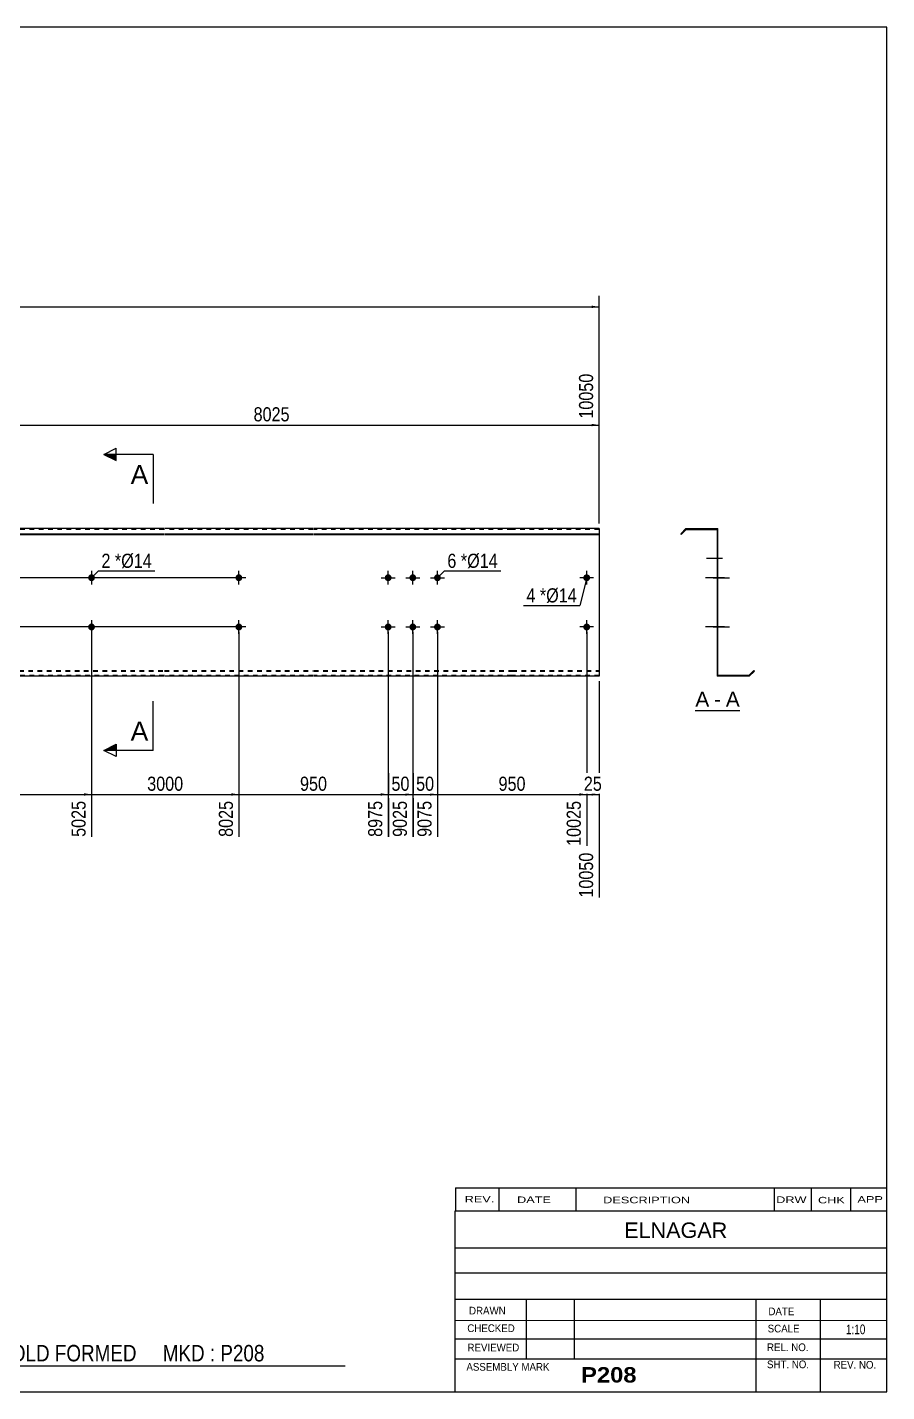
# Model space of a CAD drawing. Header units: millimetres. Extents: x -71 to 331, y -160 to 117.
# Drawn here: x 156.8 to 331.2, y -160.2 to 116.8 of the extents above; entities that cross this region are included whole.
import ezdxf

# ---------------------------------------------------------------- set-up
doc = ezdxf.new("R2010")
doc.units = ezdxf.units.MM
doc.linetypes.add('DXK_LINE_DOT1', pattern=[1.8814, 0.9407, -0.9407])
doc.styles.add('Arial', font='ARIAL.TTF', dxfattribs={"height": 0.2})
doc.styles.add('Arial Bold', font='ARIALBD.TTF', dxfattribs={"height": 0.2})
doc.styles.add('Arial Narrow', font='ARIALN.TTF', dxfattribs={"height": 0.2})

# ---------------------------------------------------------------- blocks, each defined once
blk = doc.blocks.new('Unknown-629085950-1876')
at = {"color": 5, "linetype": 'Continuous'}
for p, q in [((331.25, 116.75), (-68.75, 116.75)), ((-68.75, 116.75), (-68.75, -160.25)), ((331.25, -160.25), (331.25, 116.75)), ((-68.75, -160.25), (331.25, -160.25))]:
    blk.add_line(p, q, dxfattribs=at)
at = {"color": 174, "linetype": 'Continuous', "style": 'Arial'}
blk.add_text('Tekla structures', height=1.9102, rotation=90, dxfattribs=at).set_placement((-69.25, -159.75))
blk = doc.blocks.new('Unknown-629085950-12 - 1237')
at = {"color": 7, "linetype": 'Continuous'}
blk.add_line((292.4, -21.95), (301.43, -21.95), dxfattribs=at)
at = {"color": 0, "linetype": 'Continuous'}
blk.add_wipeout([(295.25, -21.2), (295.25, -18), (292.4, -18), (292.4, -21.2)], dxfattribs=at)
blk.add_wipeout([(297.63, -21.2), (297.63, -18), (296.21, -18), (296.21, -21.2)], dxfattribs=at)
at = {"color": 96, "linetype": 'Continuous', "style": 'Arial'}
blk.add_text('A', height=3.06, dxfattribs=at).set_placement((292.4, -21.2))
at = {"color": 0, "linetype": 'Continuous'}
blk.add_wipeout([(301.43, -21.2), (301.43, -18), (298.59, -18), (298.59, -21.2)], dxfattribs=at)
at = {"color": 96, "linetype": 'Continuous', "style": 'Arial'}
for s, p in [('A', (298.59, -21.2)), ('-', (296.21, -21.2))]:
    blk.add_text(s, height=3.06, dxfattribs=at).set_placement(p)
blk = doc.blocks.new('Part-629085950-1218 - 1203')
at = {"color": 2, "linetype": 'Continuous'}
for p, q in [((0, -15), (0, 15)), ((17.6, 15), (0, 15)), ((0, 13.94), (17.6, 13.94)), ((51.05, 15), (17.7, 15)), ((17.7, 13.94), (51.05, 13.94)), ((91.34, 15), (51.15, 15)), ((51.15, 13.94), (91.34, 13.94)), ((124.79, 15), (91.44, 15)), ((91.44, 13.94), (124.79, 13.94)), ((155.08, 15), (124.89, 15)), ((124.89, 13.94), (155.08, 13.94)), ((184.58, 15), (155.18, 15)), ((155.18, 13.94), (184.58, 13.94)), ((214.88, 15), (184.68, 15)), ((184.68, 13.94), (214.88, 13.94)), ((255.17, 15), (214.98, 15)), ((214.98, 13.94), (255.17, 13.94)), ((272.87, 15), (255.27, 15)), ((255.27, 13.94), (272.87, 13.94)), ((272.87, 15), (272.87, 13.94)), ((272.87, 13.94), (272.87, -15)), ((0, 13.81), (17.6, 13.81)), ((17.7, 13.81), (51.05, 13.81)), ((51.15, 13.81), (91.34, 13.81)), ((91.44, 13.81), (124.79, 13.81)), ((124.89, 13.81), (155.08, 13.81)), ((155.18, 13.81), (184.58, 13.81)), ((184.68, 13.81), (214.88, 13.81)), ((214.98, 13.81), (255.17, 13.81)), ((255.27, 13.81), (272.87, 13.81)), ((17.6, -15), (0, -15)), ((51.05, -15), (17.7, -15)), ((91.34, -15), (51.15, -15)), ((124.79, -15), (91.44, -15)), ((155.08, -15), (124.89, -15)), ((184.58, -15), (155.18, -15)), ((214.88, -15), (184.68, -15)), ((255.17, -15), (214.98, -15)), ((272.87, -15), (255.27, -15))]:
    blk.add_line(p, q, dxfattribs=at)
at = {"color": 7, "linetype": 'DXK_LINE_DOT1'}
for p, q in [((17.6, 14.82), (0, 14.82)), ((51.05, 14.82), (17.7, 14.82)), ((91.34, 14.82), (51.15, 14.82)), ((124.79, 14.82), (91.44, 14.82)), ((155.08, 14.82), (124.89, 14.82)), ((184.58, 14.82), (155.18, 14.82)), ((214.88, 14.82), (184.68, 14.82)), ((255.17, 14.82), (214.98, 14.82)), ((272.87, 14.82), (255.27, 14.82)), ((0, -13.81), (17.6, -13.81)), ((17.7, -13.81), (51.05, -13.81)), ((51.15, -13.81), (91.34, -13.81)), ((91.44, -13.81), (124.79, -13.81)), ((124.89, -13.81), (155.08, -13.81)), ((155.18, -13.81), (184.58, -13.81)), ((184.68, -13.81), (214.88, -13.81)), ((214.98, -13.81), (255.17, -13.81)), ((255.27, -13.81), (272.87, -13.81)), ((0, -13.94), (17.6, -13.94)), ((17.6, -14.82), (0, -14.82)), ((17.7, -13.94), (51.05, -13.94)), ((51.05, -14.82), (17.7, -14.82)), ((51.15, -13.94), (91.34, -13.94)), ((91.34, -14.82), (51.15, -14.82)), ((91.44, -13.94), (124.79, -13.94)), ((124.79, -14.82), (91.44, -14.82)), ((124.89, -13.94), (155.08, -13.94)), ((155.08, -14.82), (124.89, -14.82)), ((155.18, -13.94), (184.58, -13.94)), ((184.58, -14.82), (155.18, -14.82)), ((184.68, -13.94), (214.88, -13.94)), ((214.88, -14.82), (184.68, -14.82)), ((214.98, -13.94), (255.17, -13.94)), ((255.17, -14.82), (214.98, -14.82)), ((255.27, -13.94), (272.87, -13.94)), ((272.87, -14.82), (255.27, -14.82))]:
    blk.add_line(p, q, dxfattribs=at)
blk = doc.blocks.new('Bolt-629085950-1224 - 1203')
at = {"linetype": 'Continuous'}
for points in [[(229.38, 5, -1), (230.78, 5, -1)], [(234.38, 5, -1), (235.78, 5, -1)], [(239.38, 5, -1), (240.78, 5, -1)], [(229.38, -5, -1), (230.78, -5, -1)], [(234.38, -5, -1), (235.78, -5, -1)], [(239.38, -5, -1), (240.78, -5, -1)]]:
    blk.add_hatch(color=3, dxfattribs=at).paths.add_polyline_path(points)
at = {"color": 3, "linetype": 'Continuous'}
for p, q in [((230.08, 3.6), (230.08, 6.4)), ((235.08, 3.6), (235.08, 6.4)), ((240.08, 3.6), (240.08, 6.4)), ((228.68, 5), (231.48, 5)), ((233.68, 5), (236.48, 5)), ((238.68, 5), (241.48, 5)), ((228.68, -5), (231.48, -5)), ((230.08, -6.4), (230.08, -3.6)), ((233.68, -5), (236.48, -5)), ((235.08, -6.4), (235.08, -3.6)), ((238.68, -5), (241.48, -5)), ((240.08, -6.4), (240.08, -3.6))]:
    blk.add_line(p, q, dxfattribs=at)
blk = doc.blocks.new('Bolt-629085950-1225 - 1203')
at = {"linetype": 'Continuous'}
for points in [[(199.08, -5, -1), (200.48, -5, -1)], [(269.67, -5, -1), (271.07, -5, -1)]]:
    blk.add_hatch(color=3, dxfattribs=at).paths.add_polyline_path(points)
at = {"color": 3, "linetype": 'Continuous'}
for p, q in [((201.18, -5), (198.38, -5)), ((199.78, -6.4), (199.78, -3.6)), ((271.77, -5), (268.97, -5)), ((270.37, -6.4), (270.37, -3.6))]:
    blk.add_line(p, q, dxfattribs=at)
blk = doc.blocks.new('Bolt-629085950-1226 - 1203')
at = {"linetype": 'Continuous'}
for points in [[(199.08, 5, -1), (200.48, 5, -1)], [(269.67, 5, -1), (271.07, 5, -1)]]:
    blk.add_hatch(color=3, dxfattribs=at).paths.add_polyline_path(points)
at = {"color": 3, "linetype": 'Continuous'}
for p, q in [((199.78, 3.6), (199.78, 6.4)), ((270.37, 3.6), (270.37, 6.4)), ((201.18, 5), (198.38, 5)), ((271.77, 5), (268.97, 5))]:
    blk.add_line(p, q, dxfattribs=at)
blk = doc.blocks.new('Bolt-629085950-1227 - 1203')
at = {"linetype": 'Continuous'}
for points in [[(170.58, 5, -1), (169.18, 5, -1)], [(170.58, -5, -1), (169.18, -5, -1)]]:
    blk.add_hatch(color=3, dxfattribs=at).paths.add_polyline_path(points)
at = {"color": 3, "linetype": 'Continuous'}
for p, q in [((169.88, 6.4), (169.88, 3.6)), ((171.28, 5), (168.48, 5)), ((171.28, -5), (168.48, -5)), ((169.88, -3.6), (169.88, -6.4))]:
    blk.add_line(p, q, dxfattribs=at)
blk = doc.blocks.new('Bolt-629085950-1240 - 1237')
at = {"linetype": 'Continuous'}
for points in [[(296.83, 5.7), (296.83, 4.3), (297.01, 4.3), (297.01, 5.7)], [(296.83, 5.7), (296.83, 4.3), (297.01, 4.3), (297.01, 5.7)], [(296.83, 5.7), (296.83, 4.3), (297.01, 4.3), (297.01, 5.7)], [(296.83, -4.3), (296.83, -5.7), (297.01, -5.7), (297.01, -4.3)], [(296.83, -4.3), (296.83, -5.7), (297.01, -5.7), (297.01, -4.3)], [(296.83, -4.3), (296.83, -5.7), (297.01, -5.7), (297.01, -4.3)]]:
    blk.add_hatch(color=3, dxfattribs=at).paths.add_polyline_path(points)
at = {"color": 3, "linetype": 'Continuous'}
for p, q in [((297.01, 5.7), (296.83, 5.7)), ((297.01, 5.7), (296.83, 5.7)), ((297.01, 5.7), (296.83, 5.7)), ((298.31, 5), (294.51, 5)), ((298.31, 5), (294.51, 5)), ((298.31, 5), (294.51, 5)), ((297.01, 4.3), (296.83, 4.3)), ((297.01, 4.3), (296.83, 4.3)), ((297.01, 4.3), (296.83, 4.3)), ((298.31, -5), (294.51, -5)), ((298.31, -5), (294.51, -5)), ((298.31, -5), (294.51, -5)), ((297.01, -4.3), (296.83, -4.3)), ((297.01, -4.3), (296.83, -4.3)), ((297.01, -4.3), (296.83, -4.3)), ((297.01, -5.7), (296.83, -5.7)), ((297.01, -5.7), (296.83, -5.7)), ((297.01, -5.7), (296.83, -5.7))]:
    blk.add_line(p, q, dxfattribs=at)
blk = doc.blocks.new('Part-629085950-1239 - 1237')
at = {"color": 2, "linetype": 'Continuous'}
for p, q in [((290.51, 15), (289.45, 13.94)), ((289.45, 13.94), (289.57, 13.81)), ((289.57, 13.81), (290.58, 14.82)), ((290.51, 15), (297.01, 15)), ((290.58, 14.82), (296.83, 14.82)), ((296.83, 14.82), (296.83, -15)), ((297.01, -14.82), (297.01, 15)), ((304.26, -13.81), (303.25, -14.82)), ((304.39, -13.94), (304.26, -13.81)), ((303.33, -15), (296.83, -15)), ((303.25, -14.82), (297.01, -14.82)), ((303.33, -15), (304.39, -13.94))]:
    blk.add_line(p, q, dxfattribs=at)
blk = doc.blocks.new('Bolt-629085950-1241 - 1237')
at = {"linetype": 'Continuous'}
blk.add_hatch(color=3, dxfattribs=at).paths.add_polyline_path([(296.83, 9.58), (296.83, 8.18), (297.01, 8.18), (297.01, 9.58)])
at = {"color": 3, "linetype": 'Continuous'}
for p, q in [((297.96, 8.88), (294.66, 8.88)), ((297.01, 9.58), (296.83, 9.58)), ((297.01, 8.18), (296.83, 8.18))]:
    blk.add_line(p, q, dxfattribs=at)
blk = doc.blocks.new('Bolt-629085950-1242 - 1237')
at = {"linetype": 'Continuous'}
blk.add_hatch(color=3, dxfattribs=at).paths.add_polyline_path([(296.83, 9.58), (296.83, 8.18), (297.01, 8.18), (297.01, 9.58)])
at = {"color": 3, "linetype": 'Continuous'}
for p, q in [((297.96, 8.88), (294.66, 8.88)), ((297.01, 9.58), (296.83, 9.58)), ((297.01, 8.18), (296.83, 8.18))]:
    blk.add_line(p, q, dxfattribs=at)
blk = doc.blocks.new('Bolt-629085950-1243 - 1237')
at = {"linetype": 'Continuous'}
blk.add_hatch(color=3, dxfattribs=at).paths.add_polyline_path([(297.01, -5.7), (297.01, -4.3), (296.83, -4.3), (296.83, -5.7)])
at = {"color": 3, "linetype": 'Continuous'}
for p, q in [((297.01, -4.3), (296.83, -4.3)), ((297.81, -5), (296.83, -5)), ((297.01, -5.7), (296.83, -5.7))]:
    blk.add_line(p, q, dxfattribs=at)
blk = doc.blocks.new('Bolt-629085950-1244 - 1237')
at = {"linetype": 'Continuous'}
blk.add_hatch(color=3, dxfattribs=at).paths.add_polyline_path([(296.83, 5.7), (296.83, 4.3), (297.01, 4.3), (297.01, 5.7)])
at = {"color": 3, "linetype": 'Continuous'}
for p, q in [((297.01, 5.7), (296.83, 5.7)), ((297.96, 5), (294.66, 5)), ((297.01, 4.3), (296.83, 4.3))]:
    blk.add_line(p, q, dxfattribs=at)
blk = doc.blocks.new('Bolt-629085950-1245 - 1237')
at = {"linetype": 'Continuous'}
for points in [[(296.83, 5.7), (296.83, 4.3), (297.01, 4.3), (297.01, 5.7)], [(296.83, 5.7), (296.83, 4.3), (297.01, 4.3), (297.01, 5.7)], [(296.83, 5.7), (296.83, 4.3), (297.01, 4.3), (297.01, 5.7)], [(296.83, -4.3), (296.83, -5.7), (297.01, -5.7), (297.01, -4.3)], [(296.83, -4.3), (296.83, -5.7), (297.01, -5.7), (297.01, -4.3)], [(296.83, -4.3), (296.83, -5.7), (297.01, -5.7), (297.01, -4.3)]]:
    blk.add_hatch(color=3, dxfattribs=at).paths.add_polyline_path(points)
at = {"color": 3, "linetype": 'Continuous'}
for p, q in [((297.01, 5.7), (296.83, 5.7)), ((297.01, 5.7), (296.83, 5.7)), ((297.01, 5.7), (296.83, 5.7)), ((298.31, 5), (294.51, 5)), ((298.31, 5), (294.51, 5)), ((298.31, 5), (294.51, 5)), ((297.01, 4.3), (296.83, 4.3)), ((297.01, 4.3), (296.83, 4.3)), ((297.01, 4.3), (296.83, 4.3)), ((298.31, -5), (294.51, -5)), ((298.31, -5), (294.51, -5)), ((298.31, -5), (294.51, -5)), ((297.01, -4.3), (296.83, -4.3)), ((297.01, -4.3), (296.83, -4.3)), ((297.01, -4.3), (296.83, -4.3)), ((297.01, -5.7), (296.83, -5.7)), ((297.01, -5.7), (296.83, -5.7)), ((297.01, -5.7), (296.83, -5.7))]:
    blk.add_line(p, q, dxfattribs=at)
blk = doc.blocks.new('Bolt-629085950-1246 - 1237')
at = {"linetype": 'Continuous'}
blk.add_hatch(color=3, dxfattribs=at).paths.add_polyline_path([(296.83, -4.3), (296.83, -5.7), (297.01, -5.7), (297.01, -4.3)])
blk.add_hatch(color=3, dxfattribs=at).paths.add_polyline_path([(296.83, -4.3), (296.83, -5.7), (297.01, -5.7), (297.01, -4.3)])
at = {"color": 3, "linetype": 'Continuous'}
for p, q in [((296.03, -5), (299.33, -5)), ((296.03, -5), (299.33, -5)), ((296.83, -4.3), (297.01, -4.3)), ((296.83, -4.3), (297.01, -4.3)), ((296.83, -5.7), (297.01, -5.7)), ((296.83, -5.7), (297.01, -5.7))]:
    blk.add_line(p, q, dxfattribs=at)
blk = doc.blocks.new('Bolt-629085950-1247 - 1237')
at = {"linetype": 'Continuous'}
blk.add_hatch(color=3, dxfattribs=at).paths.add_polyline_path([(296.83, 5.7), (296.83, 4.3), (297.01, 4.3), (297.01, 5.7)])
blk.add_hatch(color=3, dxfattribs=at).paths.add_polyline_path([(296.83, 5.7), (296.83, 4.3), (297.01, 4.3), (297.01, 5.7)])
at = {"color": 3, "linetype": 'Continuous'}
for p, q in [((296.83, 5.7), (297.01, 5.7)), ((296.83, 5.7), (297.01, 5.7)), ((296.03, 5), (299.33, 5)), ((296.03, 5), (299.33, 5)), ((296.83, 4.3), (297.01, 4.3)), ((296.83, 4.3), (297.01, 4.3))]:
    blk.add_line(p, q, dxfattribs=at)
blk = doc.blocks.new('Bolt-629085950-1248 - 1237')
at = {"linetype": 'Continuous'}
for points in [[(297.01, 4.3), (297.01, 5.7), (296.83, 5.7), (296.83, 4.3)], [(297.01, -5.7), (297.01, -4.3), (296.83, -4.3), (296.83, -5.7)]]:
    blk.add_hatch(color=3, dxfattribs=at).paths.add_polyline_path(points)
at = {"color": 3, "linetype": 'Continuous'}
for p, q in [((297.01, 5.7), (296.83, 5.7)), ((297.01, 5), (294.83, 5)), ((297.01, 4.3), (296.83, 4.3)), ((297.01, -5), (294.83, -5)), ((297.01, -4.3), (296.83, -4.3)), ((297.01, -5.7), (296.83, -5.7))]:
    blk.add_line(p, q, dxfattribs=at)
blk = doc.blocks.new('Bolt-629085950-1249 - 1237')
at = {"linetype": 'Continuous'}
blk.add_hatch(color=3, dxfattribs=at).paths.add_polyline_path([(296.83, 5.7), (296.83, 4.3), (297.01, 4.3), (297.01, 5.7)])
at = {"color": 3, "linetype": 'Continuous'}
for p, q in [((297.01, 5.7), (296.83, 5.7)), ((297.96, 5), (294.66, 5)), ((297.01, 4.3), (296.83, 4.3))]:
    blk.add_line(p, q, dxfattribs=at)
blk = doc.blocks.new('Bolt-629085950-1250 - 1237')
at = {"linetype": 'Continuous'}
blk.add_hatch(color=3, dxfattribs=at).paths.add_polyline_path([(297.01, -5.7), (297.01, -4.3), (296.83, -4.3), (296.83, -5.7)])
at = {"color": 3, "linetype": 'Continuous'}
for p, q in [((297.01, -4.3), (296.83, -4.3)), ((297.81, -5), (296.83, -5)), ((297.01, -5.7), (296.83, -5.7))]:
    blk.add_line(p, q, dxfattribs=at)
blk = doc.blocks.new('Bolt-629085950-1251 - 1237')
at = {"linetype": 'Continuous'}
blk.add_hatch(color=3, dxfattribs=at).paths.add_polyline_path([(296.83, 5.7), (296.83, 4.3), (297.01, 4.3), (297.01, 5.7)])
blk.add_hatch(color=3, dxfattribs=at).paths.add_polyline_path([(296.83, 5.7), (296.83, 4.3), (297.01, 4.3), (297.01, 5.7)])
at = {"color": 3, "linetype": 'Continuous'}
for p, q in [((296.83, 5.7), (297.01, 5.7)), ((296.83, 5.7), (297.01, 5.7)), ((296.03, 5), (299.33, 5)), ((296.03, 5), (299.33, 5)), ((296.83, 4.3), (297.01, 4.3)), ((296.83, 4.3), (297.01, 4.3))]:
    blk.add_line(p, q, dxfattribs=at)
blk = doc.blocks.new('Bolt-629085950-1252 - 1237')
at = {"linetype": 'Continuous'}
blk.add_hatch(color=3, dxfattribs=at).paths.add_polyline_path([(296.83, -4.3), (296.83, -5.7), (297.01, -5.7), (297.01, -4.3)])
blk.add_hatch(color=3, dxfattribs=at).paths.add_polyline_path([(296.83, -4.3), (296.83, -5.7), (297.01, -5.7), (297.01, -4.3)])
at = {"color": 3, "linetype": 'Continuous'}
for p, q in [((296.03, -5), (299.33, -5)), ((296.03, -5), (299.33, -5)), ((296.83, -4.3), (297.01, -4.3)), ((296.83, -4.3), (297.01, -4.3)), ((296.83, -5.7), (297.01, -5.7)), ((296.83, -5.7), (297.01, -5.7))]:
    blk.add_line(p, q, dxfattribs=at)
blk = doc.blocks.new('StraightDimension-629085950-1348 - 1203')
at = {"linetype": 'Continuous'}
for points in [[(-12.25, 7.38), (-12, 8.88), (-11.75, 7.38)], [(-11.75, 6.5), (-12, 5), (-12.25, 6.5)]]:
    blk.add_hatch(color=7, dxfattribs=at).paths.add_polyline_path(points)
at = {"color": 7, "linetype": 'Continuous'}
for p, q in [((34.95, 8.88), (-14.25, 8.88)), ((-12, 5), (-12, 8.88)), ((198.78, 5), (-14.25, 5))]:
    blk.add_line(p, q, dxfattribs=at)
at = {"color": 0}
blk.add_wipeout([(-12.15, 9.37), (-16.35, 9.37), (-16.35, 4.51), (-12.15, 4.51)], dxfattribs=at)
at = {"color": 3, "style": 'Arial Narrow'}
blk.add_text('39', height=2.863, rotation=90.0002, dxfattribs=at).set_placement((-12.75, 5.11))
blk = doc.blocks.new('StraightDimension-629085950-1350 - 1203')
at = {"linetype": 'Continuous'}
for points in [[(-12.25, -6.5), (-12, -5), (-11.75, -6.5)], [(-11.75, -13.5), (-12, -15), (-12.25, -13.5)]]:
    blk.add_hatch(color=7, dxfattribs=at).paths.add_polyline_path(points)
at = {"color": 7, "linetype": 'Continuous'}
for p, q in [((198.78, -5), (-14.25, -5)), ((-12, -15), (-12, -5)), ((-1, -15), (-14.25, -15))]:
    blk.add_line(p, q, dxfattribs=at)
at = {"color": 0}
blk.add_wipeout([(-12.15, -6.66), (-16.35, -6.66), (-16.35, -13.34), (-12.15, -13.34)], dxfattribs=at)
at = {"color": 3, "style": 'Arial Narrow'}
blk.add_text('100', height=2.863, rotation=90.0002, dxfattribs=at).set_placement((-12.75, -12.74))
blk = doc.blocks.new('StraightDimension-629085950-1316 - 1203')
at = {"linetype": 'Continuous'}
blk.add_hatch(color=7, dxfattribs=at).paths.add_polyline_path([(268.87, -38.75), (270.37, -39), (268.87, -39.25)])
at = {"color": 7, "linetype": 'Continuous'}
for p, q in [((240.08, -6), (240.08, -47.61)), ((270.37, -6), (270.37, -49.44)), ((240.08, -39), (270.37, -39))]:
    blk.add_line(p, q, dxfattribs=at)
at = {"color": 0}
blk.add_wipeout([(258.56, -38.85), (258.56, -34.65), (251.88, -34.65), (251.88, -38.85)], dxfattribs=at)
at = {"color": 0, "linetype": 'Continuous'}
blk.add_wipeout([(269.77, -39.7), (265.57, -39.7), (265.57, -50.04), (269.77, -50.04)], dxfattribs=at)
at = {"color": 3, "style": 'Arial Narrow'}
blk.add_text('950', height=2.863, dxfattribs=at).set_placement((252.48, -38.25))
at = {"color": 3, "linetype": 'Continuous', "style": 'Arial Narrow'}
blk.add_text('10025', height=2.863, rotation=90.0002, dxfattribs=at).set_placement((269.17, -49.44))
blk = doc.blocks.new('StraightDimension-629085950-1349 - 1203')
at = {"linetype": 'Continuous'}
for points in [[(-12.25, 3.5), (-12, 5), (-11.75, 3.5)], [(-11.75, -3.5), (-12, -5), (-12.25, -3.5)]]:
    blk.add_hatch(color=7, dxfattribs=at).paths.add_polyline_path(points)
at = {"color": 7, "linetype": 'Continuous'}
for p, q in [((198.78, 5), (-14.25, 5)), ((-12, -5), (-12, 5)), ((198.78, -5), (-14.25, -5))]:
    blk.add_line(p, q, dxfattribs=at)
at = {"color": 0}
blk.add_wipeout([(-12.15, 3.34), (-16.35, 3.34), (-16.35, -3.34), (-12.15, -3.34)], dxfattribs=at)
at = {"color": 3, "style": 'Arial Narrow'}
blk.add_text('100', height=2.863, rotation=90.0002, dxfattribs=at).set_placement((-12.75, -2.74))
blk = doc.blocks.new('StraightDimension-629085950-1266 - 1203')
at = {"linetype": 'Continuous'}
blk.add_hatch(color=7, dxfattribs=at).paths.add_polyline_path([(271.37, 36.25), (272.87, 36), (271.37, 35.75)])
at = {"color": 7, "linetype": 'Continuous'}
for p, q in [((139.99, 6), (139.99, 44.61)), ((272.87, 16), (272.87, 46.44)), ((139.99, 36), (272.87, 36))]:
    blk.add_line(p, q, dxfattribs=at)
at = {"color": 0, "linetype": 'Continuous'}
blk.add_wipeout([(272.27, 47.04), (268.07, 47.04), (268.07, 36.7), (272.27, 36.7)], dxfattribs=at)
at = {"color": 0}
blk.add_wipeout([(210.68, 36.15), (210.68, 40.35), (202.17, 40.35), (202.17, 36.15)], dxfattribs=at)
at = {"color": 3, "linetype": 'Continuous', "style": 'Arial Narrow'}
blk.add_text('10050', height=2.863, rotation=90.0002, dxfattribs=at).set_placement((271.67, 37.3))
at = {"color": 3, "style": 'Arial Narrow'}
blk.add_text('8025', height=2.863, dxfattribs=at).set_placement((202.77, 36.75))
blk = doc.blocks.new('StraightDimension-629085950-1320 - 1203')
at = {"linetype": 'Continuous'}
blk.add_hatch(color=7, dxfattribs=at).paths.add_polyline_path([(198.28, -38.75), (199.78, -39), (198.28, -39.25)])
at = {"color": 7, "linetype": 'Continuous'}
for p, q in [((169.88, -6), (169.88, -47.61)), ((199.78, -6), (199.78, -47.61)), ((169.88, -39), (199.78, -39))]:
    blk.add_line(p, q, dxfattribs=at)
at = {"color": 0}
blk.add_wipeout([(189.09, -38.85), (189.09, -34.65), (180.58, -34.65), (180.58, -38.85)], dxfattribs=at)
at = {"color": 0, "linetype": 'Continuous'}
blk.add_wipeout([(199.18, -39.7), (194.98, -39.7), (194.98, -48.21), (199.18, -48.21)], dxfattribs=at)
at = {"color": 3, "style": 'Arial Narrow'}
blk.add_text('3000', height=2.863, dxfattribs=at).set_placement((181.18, -38.25))
at = {"color": 3, "linetype": 'Continuous', "style": 'Arial Narrow'}
blk.add_text('8025', height=2.863, rotation=90.0002, dxfattribs=at).set_placement((198.58, -47.61))
blk = doc.blocks.new('StraightDimension-629085950-1315 - 1203')
at = {"linetype": 'Continuous'}
blk.add_hatch(color=7, dxfattribs=at).paths.add_polyline_path([(271.37, -38.75), (272.87, -39), (271.37, -39.25)])
at = {"color": 7, "linetype": 'Continuous'}
for p, q in [((270.37, -6), (270.37, -49.44)), ((272.87, -16), (272.87, -59.94)), ((270.37, -39), (272.87, -39))]:
    blk.add_line(p, q, dxfattribs=at)
at = {"color": 0}
blk.add_wipeout([(274.05, -38.85), (274.05, -34.65), (269.19, -34.65), (269.19, -38.85)], dxfattribs=at)
at = {"color": 0, "linetype": 'Continuous'}
blk.add_wipeout([(272.27, -50.2), (268.07, -50.2), (268.07, -60.54), (272.27, -60.54)], dxfattribs=at)
at = {"color": 3, "style": 'Arial Narrow'}
blk.add_text('25', height=2.863, dxfattribs=at).set_placement((269.79, -38.25))
at = {"color": 3, "linetype": 'Continuous', "style": 'Arial Narrow'}
blk.add_text('10050', height=2.863, rotation=90.0002, dxfattribs=at).set_placement((271.67, -59.94))
blk = doc.blocks.new('StraightDimension-629085950-1317 - 1203')
at = {"linetype": 'Continuous'}
blk.add_hatch(color=7, dxfattribs=at).paths.add_polyline_path([(238.58, -38.75), (240.08, -39), (238.58, -39.25)])
at = {"color": 7, "linetype": 'Continuous'}
for p, q in [((235.08, -6), (235.08, -47.61)), ((240.08, -6), (240.08, -47.61)), ((235.08, -39), (240.08, -39))]:
    blk.add_line(p, q, dxfattribs=at)
at = {"color": 0}
blk.add_wipeout([(240, -38.85), (240, -34.65), (235.15, -34.65), (235.15, -38.85)], dxfattribs=at)
at = {"color": 3, "style": 'Arial Narrow'}
blk.add_text('50', height=2.863, dxfattribs=at).set_placement((235.75, -38.25))
at = {"color": 0, "linetype": 'Continuous'}
blk.add_wipeout([(239.48, -39.7), (235.28, -39.7), (235.28, -48.21), (239.48, -48.21)], dxfattribs=at)
at = {"color": 3, "linetype": 'Continuous', "style": 'Arial Narrow'}
blk.add_text('9075', height=2.863, rotation=90.0002, dxfattribs=at).set_placement((238.88, -47.61))
blk = doc.blocks.new('StraightDimension-629085950-1318 - 1203')
at = {"linetype": 'Continuous'}
blk.add_hatch(color=7, dxfattribs=at).paths.add_polyline_path([(233.58, -38.75), (235.08, -39), (233.58, -39.25)])
at = {"color": 7, "linetype": 'Continuous'}
for p, q in [((230.08, -6), (230.08, -47.61)), ((235.08, -6), (235.08, -47.61)), ((230.08, -39), (235.08, -39))]:
    blk.add_line(p, q, dxfattribs=at)
at = {"color": 0}
blk.add_wipeout([(235, -38.85), (235, -34.65), (230.15, -34.65), (230.15, -38.85)], dxfattribs=at)
at = {"color": 3, "style": 'Arial Narrow'}
blk.add_text('50', height=2.863, dxfattribs=at).set_placement((230.75, -38.25))
at = {"color": 0, "linetype": 'Continuous'}
blk.add_wipeout([(234.48, -39.7), (230.28, -39.7), (230.28, -48.21), (234.48, -48.21)], dxfattribs=at)
at = {"color": 3, "linetype": 'Continuous', "style": 'Arial Narrow'}
blk.add_text('9025', height=2.863, rotation=90.0002, dxfattribs=at).set_placement((233.88, -47.61))
blk = doc.blocks.new('StraightDimension-629085950-1319 - 1203')
at = {"linetype": 'Continuous'}
blk.add_hatch(color=7, dxfattribs=at).paths.add_polyline_path([(228.58, -38.75), (230.08, -39), (228.58, -39.25)])
at = {"color": 7, "linetype": 'Continuous'}
for p, q in [((199.78, -6), (199.78, -47.61)), ((230.08, -6), (230.08, -47.61)), ((199.78, -39), (230.08, -39))]:
    blk.add_line(p, q, dxfattribs=at)
at = {"color": 0}
blk.add_wipeout([(218.27, -38.85), (218.27, -34.65), (211.59, -34.65), (211.59, -38.85)], dxfattribs=at)
at = {"color": 0, "linetype": 'Continuous'}
blk.add_wipeout([(229.48, -39.7), (225.28, -39.7), (225.28, -48.21), (229.48, -48.21)], dxfattribs=at)
at = {"color": 3, "style": 'Arial Narrow'}
blk.add_text('950', height=2.863, dxfattribs=at).set_placement((212.19, -38.25))
at = {"color": 3, "linetype": 'Continuous', "style": 'Arial Narrow'}
blk.add_text('8975', height=2.863, rotation=90.0002, dxfattribs=at).set_placement((228.88, -47.61))
blk = doc.blocks.new('StraightDimension-629085950-1321 - 1203')
at = {"linetype": 'Continuous'}
blk.add_hatch(color=7, dxfattribs=at).paths.add_polyline_path([(168.38, -38.75), (169.88, -39), (168.38, -39.25)])
at = {"color": 7, "linetype": 'Continuous'}
for p, q in [((169.88, -6), (169.88, -47.61)), ((0, -16), (0, -42.13)), ((0, -39), (169.88, -39))]:
    blk.add_line(p, q, dxfattribs=at)
at = {"color": 0}
blk.add_wipeout([(89.2, -38.85), (89.2, -34.65), (80.69, -34.65), (80.69, -38.85)], dxfattribs=at)
at = {"color": 0, "linetype": 'Continuous'}
for points in [[(-0.6, -39.7), (-4.8, -39.7), (-4.8, -42.73), (-0.6, -42.73)], [(169.28, -39.7), (165.08, -39.7), (165.08, -48.21), (169.28, -48.21)]]:
    blk.add_wipeout(points, dxfattribs=at)
at = {"color": 3, "style": 'Arial Narrow'}
blk.add_text('5025', height=2.863, dxfattribs=at).set_placement((81.29, -38.25))
at = {"color": 3, "linetype": 'Continuous', "style": 'Arial Narrow'}
for s, height, p in [('0', 2.86, (-1.2, -42.13)), ('5025', 2.863, (168.68, -47.61))]:
    blk.add_text(s, height=height, rotation=90.0002, dxfattribs=at).set_placement(p)
blk = doc.blocks.new('StraightDimension-629085950-1377 - 1203')
at = {"linetype": 'Continuous'}
for points in [[(1.5, 59.75), (0, 60), (1.5, 60.25)], [(271.37, 60.25), (272.87, 60), (271.37, 59.75)]]:
    blk.add_hatch(color=7, dxfattribs=at).paths.add_polyline_path(points)
at = {"color": 7, "linetype": 'Continuous'}
for p, q in [((0, 16), (0, 62.25)), ((272.87, 16), (272.87, 62.25)), ((0, 60), (272.87, 60))]:
    blk.add_line(p, q, dxfattribs=at)
at = {"color": 0}
blk.add_wipeout([(141.61, 60.15), (141.61, 64.35), (131.26, 64.35), (131.26, 60.15)], dxfattribs=at)
at = {"color": 3, "style": 'Arial Narrow'}
blk.add_text('10050', height=2.863, dxfattribs=at).set_placement((131.86, 60.75))
blk = doc.blocks.new('CBS_CALLOFF-629085950-1933')
at = {"color": 7, "linetype": 'Continuous'}
blk.add_line((105.13, -154.98), (221.36, -155), dxfattribs=at)
at = {"color": 3, "linetype": 'Continuous', "style": 'Arial Narrow'}
blk.add_text('QTY= 1 Nos.      COLD FORMED     MKD : P208', height=3.3405, dxfattribs=at).set_placement((122.13, -154.09))
blk = doc.blocks.new('CBS_NAME_BLOG-629085950-1934')
at = {"color": 7, "linetype": 'Continuous'}
for p, q in [((243.66, -123.5), (331.18, -123.5)), ((243.66, -160.21), (243.66, -123.5)), ((243.66, -131.04), (331.18, -131.04)), ((243.73, -136.09), (331.25, -136.09)), ((243.66, -141.46), (331.18, -141.46)), ((258.18, -153.57), (258.18, -141.47)), ((267.87, -153.54), (267.87, -141.47)), ((304.78, -160.21), (304.78, -141.48)), ((317.83, -160.21), (317.83, -141.47)), ((243.67, -145.76), (331.25, -145.74)), ((243.66, -149.51), (331.18, -149.51)), ((243.66, -153.55), (331.18, -153.55)), ((243.66, -160.25), (331.25, -160.25))]:
    blk.add_line(p, q, dxfattribs=at)
at = {"color": 3, "linetype": 'Continuous', "style": 'Arial'}
blk.add_text('ELNAGAR', height=3.133, dxfattribs=at).set_placement((277.98, -129.03))
at = {"color": 3, "linetype": 'Continuous'}
for s, height, style, width, p in [('DRAWN', 1.566, 'Arial', 0.9, (246.49, -144.57)), ('DATE', 1.566, 'Arial', 0.9, (307.25, -144.73)), ('CHECKED', 1.566, 'Arial', 0.9, (246.14, -148.14)), ('SCALE', 1.566, 'Arial', 0.9, (307.1, -148.21)), ('1:10', 1.957, 'Arial Narrow', 0.9, (322.99, -148.57)), ('REVIEWED', 1.566, 'Arial', 0.9, (246.18, -152.06)), ('REL. NO.', 1.566, 'Arial', 0.9, (306.96, -152.01)), ('ASSEMBLY MARK', 1.5663, 'Arial', 0.9, (245.96, -155.99)), ('SHT. NO.', 1.566, 'Arial', 0.9, (306.96, -155.48)), ('REV. NO.', 1.566, 'Arial', 0.9, (320.48, -155.57)), ('P208', 3.131, 'Arial Bold', 1.1, (269.24, -158.39))]:
    blk.add_text(s, height=height, dxfattribs=dict(at, style=style, width=width)).set_placement(p)
blk = doc.blocks.new('CBS_REVISION-629085950-1935')
at = {"color": 7, "linetype": 'Continuous'}
for p, q in [((243.74, -118.87), (331.24, -118.87)), ((243.74, -118.87), (243.74, -123.5)), ((252.54, -118.87), (252.54, -123.5)), ((268.13, -118.87), (268.13, -123.44)), ((308.39, -118.87), (308.39, -123.5)), ((315.93, -118.87), (315.93, -123.5)), ((323.88, -118.87), (323.88, -123.5)), ((243.74, -123.5), (331.24, -123.5))]:
    blk.add_line(p, q, dxfattribs=at)
at = {"color": 7, "style": 'Arial Narrow', "width": 1.7}
for s, height, p in [('REV.', 1.326, (245.6, -121.82)), ('DATE', 1.326, (256.23, -121.94)), ('DESCRIPTION', 1.3257, (273.71, -121.99)), ('DRW', 1.326, (308.82, -121.93)), ('CHK', 1.326, (317.31, -122.02)), ('APP', 1.326, (325.31, -121.87))]:
    blk.add_text(s, height=height, dxfattribs=at).set_placement(p)
blk = doc.blocks.new('Mark-629085950-1414 - 1203')
at = {"color": 0}
blk.add_wipeout([(243.92, 7.01), (243.92, 10.01), (242.09, 10.01), (242.09, 7.01)], dxfattribs=at)
blk.add_wipeout([(243.92, 7.01), (243.92, 10.01), (242.09, 10.01), (242.09, 7.01)], dxfattribs=at)
at = {"color": 7, "linetype": 'Continuous'}
blk.add_line((240.08, 5), (241.49, 6.41), dxfattribs=at)
at = {"color": 0}
blk.add_wipeout([(246.1, 7.01), (246.1, 10.01), (244.82, 10.01), (244.82, 7.01)], dxfattribs=at)
blk.add_wipeout([(246.1, 7.01), (246.1, 10.01), (244.82, 10.01), (244.82, 7.01)], dxfattribs=at)
at = {"color": 3, "style": 'Arial Narrow'}
blk.add_text('6', height=2.86, dxfattribs=at).set_placement((242.09, 7.01))
at = {"color": 0}
blk.add_wipeout([(252.31, 7.01), (252.31, 10.01), (246.1, 10.01), (246.1, 7.01)], dxfattribs=at)
blk.add_wipeout([(252.31, 7.01), (252.31, 10.01), (246.1, 10.01), (246.1, 7.01)], dxfattribs=at)
at = {"color": 7, "linetype": 'Continuous'}
blk.add_line((241.49, 6.41), (252.91, 6.41), dxfattribs=at)
at = {"color": 3, "style": 'Arial Narrow'}
for s, height, p in [('*', 2.86, (244.82, 7.01)), ('Ø14', 2.863, (246.1, 7.01))]:
    blk.add_text(s, height=height, dxfattribs=at).set_placement(p)
blk = doc.blocks.new('SectionMark-629085950-1264 - 1203')
at = {"linetype": 'Continuous'}
for points in [[(174.88, 30.05), (174.88, 28.8), (172.38, 30.05)], [(174.88, -28.8), (174.88, -30.05), (172.38, -30.05)]]:
    blk.add_hatch(color=30, dxfattribs=at).paths.add_polyline_path(points)
at = {"color": 30, "linetype": 'Continuous'}
for p, q in [((172.38, 30.05), (174.88, 31.3)), ((174.88, 28.8), (174.88, 31.3)), ((182.38, 30.05), (172.38, 30.05)), ((172.38, 30.05), (174.88, 28.8)), ((172.38, -30.05), (174.88, -28.8)), ((182.38, -30.05), (172.38, -30.05)), ((174.88, -31.3), (172.38, -30.05)), ((174.88, -28.8), (174.88, -31.3))]:
    blk.add_line(p, q, dxfattribs=at)
at = {"color": 0, "linetype": 'Continuous'}
for points in [[(181.38, 24.05), (181.38, 28.05), (177.83, 28.05), (177.83, 24.05)], [(181.38, -28.05), (181.38, -24.05), (177.83, -24.05), (177.83, -28.05)]]:
    blk.add_wipeout(points, dxfattribs=at)
at = {"color": 30, "linetype": 'Continuous'}
for p, q in [((182.38, 30.05), (182.38, 20.05)), ((182.38, -30.05), (182.38, -20.05))]:
    blk.add_line(p, q, dxfattribs=at)
at = {"color": 96, "linetype": 'Continuous', "style": 'Arial'}
for p in [(177.83, 24.05), (177.83, -28.05)]:
    blk.add_text('A', height=3.82, dxfattribs=at).set_placement(p)
blk = doc.blocks.new('MarkSet-629085950-1405 - 1203')
at = {"color": 0}
blk.add_wipeout([(259.96, -0.01), (259.96, 2.99), (258.14, 2.99), (258.14, -0.01)], dxfattribs=at)
blk.add_wipeout([(259.96, -0.01), (259.96, 2.99), (258.14, 2.99), (258.14, -0.01)], dxfattribs=at)
blk.add_wipeout([(262.14, -0.01), (262.14, 2.99), (260.86, 2.99), (260.86, -0.01)], dxfattribs=at)
blk.add_wipeout([(262.14, -0.01), (262.14, 2.99), (260.86, 2.99), (260.86, -0.01)], dxfattribs=at)
at = {"color": 3, "style": 'Arial Narrow'}
blk.add_text('4', height=2.86, dxfattribs=at).set_placement((258.14, -0.01))
at = {"color": 0}
blk.add_wipeout([(268.36, -0.01), (268.36, 2.99), (262.14, 2.99), (262.14, -0.01)], dxfattribs=at)
blk.add_wipeout([(268.36, -0.01), (268.36, 2.99), (262.14, 2.99), (262.14, -0.01)], dxfattribs=at)
at = {"color": 7, "linetype": 'Continuous'}
for p in [(270.37, 5), (257.54, -0.61)]:
    blk.add_line(p, (268.96, -0.61), dxfattribs=at)
at = {"color": 3, "style": 'Arial Narrow'}
for s, height, p in [('*', 2.86, (260.86, -0.01)), ('Ø14', 2.863, (262.14, -0.01))]:
    blk.add_text(s, height=height, dxfattribs=at).set_placement(p)
blk = doc.blocks.new('Mark-629085950-1415 - 1203')
at = {"color": 0}
blk.add_wipeout([(173.73, 7.01), (173.73, 10.01), (171.9, 10.01), (171.9, 7.01)], dxfattribs=at)
blk.add_wipeout([(173.73, 7.01), (173.73, 10.01), (171.9, 10.01), (171.9, 7.01)], dxfattribs=at)
at = {"color": 7, "linetype": 'Continuous'}
blk.add_line((169.88, 5), (171.3, 6.41), dxfattribs=at)
at = {"color": 0}
blk.add_wipeout([(175.9, 7.01), (175.9, 10.01), (174.63, 10.01), (174.63, 7.01)], dxfattribs=at)
blk.add_wipeout([(175.9, 7.01), (175.9, 10.01), (174.63, 10.01), (174.63, 7.01)], dxfattribs=at)
at = {"color": 3, "style": 'Arial Narrow'}
blk.add_text('2', height=2.86, dxfattribs=at).set_placement((171.9, 7.01))
at = {"color": 0}
blk.add_wipeout([(182.12, 7.01), (182.12, 10.01), (175.9, 10.01), (175.9, 7.01)], dxfattribs=at)
blk.add_wipeout([(182.12, 7.01), (182.12, 10.01), (175.9, 10.01), (175.9, 7.01)], dxfattribs=at)
at = {"color": 7, "linetype": 'Continuous'}
blk.add_line((171.3, 6.41), (182.72, 6.41), dxfattribs=at)
at = {"color": 3, "style": 'Arial Narrow'}
for s, height, p in [('*', 2.86, (174.63, 7.01)), ('Ø14', 2.863, (175.9, 7.01))]:
    blk.add_text(s, height=height, dxfattribs=at).set_placement(p)

msp = doc.modelspace()

# ---------------------------------------------------------------- block references
for name in ['Unknown-629085950-1876', 'Part-629085950-1218 - 1203', 'Part-629085950-1239 - 1237', 'Bolt-629085950-1241 - 1237', 'Bolt-629085950-1242 - 1237', 'Bolt-629085950-1227 - 1203', 'Bolt-629085950-1226 - 1203', 'Bolt-629085950-1224 - 1203', 'Bolt-629085950-1240 - 1237', 'Bolt-629085950-1245 - 1237', 'Bolt-629085950-1244 - 1237', 'Bolt-629085950-1249 - 1237', 'Bolt-629085950-1248 - 1237', 'Bolt-629085950-1247 - 1237', 'Bolt-629085950-1251 - 1237', 'Bolt-629085950-1225 - 1203', 'Bolt-629085950-1246 - 1237', 'Bolt-629085950-1252 - 1237', 'Bolt-629085950-1243 - 1237', 'Bolt-629085950-1250 - 1237', 'CBS_REVISION-629085950-1935', 'CBS_NAME_BLOG-629085950-1934', 'CBS_CALLOFF-629085950-1933']:
    msp.add_blockref(name, (0, 0))

# ---------------------------------------------------------------- next in the draw order: block references
for name in ['StraightDimension-629085950-1348 - 1203', 'StraightDimension-629085950-1350 - 1203', 'StraightDimension-629085950-1316 - 1203', 'Unknown-629085950-12 - 1237']:
    msp.add_blockref(name, (0, 0))

# ---------------------------------------------------------------- next in the draw order: block references
for name in ['StraightDimension-629085950-1349 - 1203', 'StraightDimension-629085950-1317 - 1203', 'StraightDimension-629085950-1315 - 1203']:
    msp.add_blockref(name, (0, 0))

# ---------------------------------------------------------------- next in the draw order: block references
for name in ['StraightDimension-629085950-1266 - 1203', 'StraightDimension-629085950-1320 - 1203', 'StraightDimension-629085950-1318 - 1203']:
    msp.add_blockref(name, (0, 0))

# ---------------------------------------------------------------- next in the draw order: block references
for name in ['StraightDimension-629085950-1377 - 1203', 'Mark-629085950-1414 - 1203', 'MarkSet-629085950-1405 - 1203', 'StraightDimension-629085950-1321 - 1203', 'StraightDimension-629085950-1319 - 1203']:
    msp.add_blockref(name, (0, 0))

# ---------------------------------------------------------------- next in the draw order: block references
msp.add_blockref('SectionMark-629085950-1264 - 1203', (0, 0))

# ---------------------------------------------------------------- next in the draw order: block references
msp.add_blockref('Mark-629085950-1415 - 1203', (0, 0))

doc.saveas('drawing.dxf')
